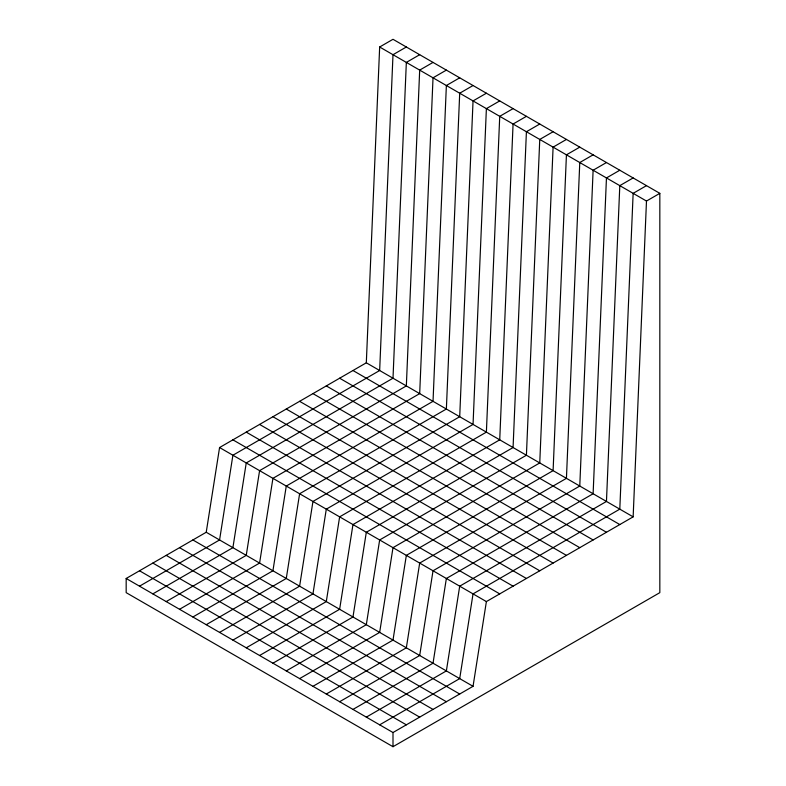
<?xml version="1.0" encoding="UTF-8"?>
<svg xmlns="http://www.w3.org/2000/svg" width="786" height="786" viewBox="0 0 786 786"><rect width="100%" height="100%" fill="white"/><g stroke="black" fill="none" stroke-linecap="round" stroke-linejoin="round"><path stroke-width="1.18" d="M366.315 362.808L379.658 47.003L393 39.3L659.827 193.346L659.827 592.654L393 746.7L126.173 592.654L126.173 578.476L206.227 532.26L219.569 447.539L366.315 362.808L633.143 516.854L646.485 201.049L659.827 193.346M126.173 578.476L393 732.523L473.044 686.316L486.387 601.585L633.143 516.854M406.342 47.003L393 54.706L379.658 370.511L232.902 455.241L219.569 539.962L139.515 586.179M419.685 54.706L406.342 62.408L393 378.213L246.244 462.944L232.902 547.665L152.857 593.882M433.027 62.408L419.685 70.111L406.342 385.916L259.586 470.647L246.244 555.368L166.2 601.585M446.369 70.111L433.027 77.814L419.685 393.619L272.929 478.34L259.586 563.071L179.542 609.288M459.702 77.814L446.369 85.517L433.027 401.322L286.271 486.043L272.929 570.774L192.884 616.99M473.044 85.517L459.702 93.22L446.369 409.025L299.613 493.746L286.271 578.476L206.227 624.693M486.387 93.22L473.044 100.922L459.702 416.727L312.956 501.448L299.613 586.179L219.569 632.396M499.729 100.922L486.387 108.625L473.044 424.43L326.298 509.151L312.956 593.882L232.902 640.099M513.071 108.625L499.729 116.328L486.387 432.133L339.631 516.854L326.298 601.585L246.244 647.802M526.414 116.328L513.071 124.031L499.729 439.836L352.973 524.557L339.631 609.288L259.586 655.504M539.756 124.031L526.414 131.734L513.071 447.539L366.315 532.26L352.973 616.99L272.929 663.207M553.098 131.734L539.756 139.436L526.414 455.241L379.658 539.962L366.315 624.693L286.271 670.91M566.431 139.436L553.098 147.139L539.756 462.944L393 547.665L379.658 632.396L299.613 678.613M579.773 147.139L566.431 154.832L553.098 470.647L406.342 555.368L393 640.099L312.956 686.316M593.116 154.832L579.773 162.535L566.431 478.34L419.685 563.071L406.342 647.802L326.298 694.018M606.458 162.535L593.116 170.238L579.773 486.043L433.027 570.774L419.685 655.504L339.631 701.721M619.8 170.238L606.458 177.941L593.116 493.746L446.369 578.476L433.027 663.207L352.973 709.424M633.143 177.941L619.8 185.643L606.458 501.448L459.702 586.179L446.369 670.91L366.315 717.127M646.485 185.643L633.143 193.346L619.8 509.151L473.044 593.882L459.702 678.613L379.658 724.83M379.658 47.003L646.485 201.049M352.973 370.511L619.8 524.557M339.631 378.213L606.458 532.26M326.298 385.916L593.116 539.962M312.956 393.619L579.773 547.665M299.613 401.322L566.431 555.368M286.271 409.025L553.098 563.071M272.929 416.727L539.756 570.774M259.586 424.43L526.414 578.476M246.244 432.133L513.071 586.179M232.902 439.836L499.729 593.882M219.569 447.539L486.387 601.585M206.227 532.26L473.044 686.316M192.884 539.962L459.702 694.018M179.542 547.665L446.369 701.721M166.2 555.368L433.027 709.424M152.857 563.071L419.685 717.127M139.515 570.774L406.342 724.83M393 732.523L393 746.7"/></g></svg>
